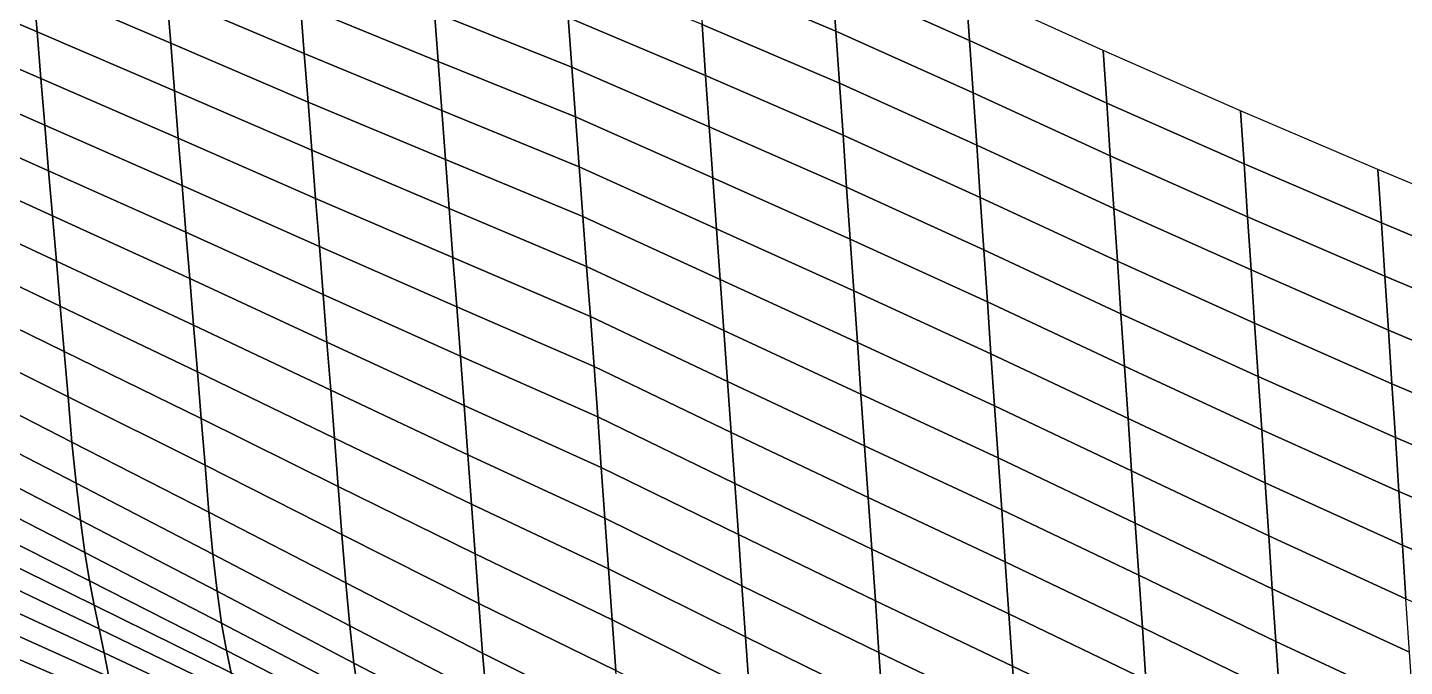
# Model space of a CAD drawing. Header units: metres. Extents: x -4.24 to 0.55, y -2.89 to 0.52.
# Drawn here: x -1.318 to -0.348, y -1.427 to -0.977 of the extents above; entities that cross this region are included whole.
import ezdxf

# ---------------------------------------------------------------- set-up
doc = ezdxf.new("R2010")
doc.units = ezdxf.units.M

msp = doc.modelspace()

# ---------------------------------------------------------------- linework, layer by layer
at = {"layer": 'B2'}
for points in [[(-1.41058, -0.90473, -10.27151), (-1.4079, -0.93807, -10.17864), (-1.31113, -0.97957, -10.19805), (-1.3138, -0.94604, -10.29085)], [(-0.84788, -0.90207, -11.03076), (-0.84533, -0.93835, -10.93907), (-0.74854, -0.97929, -10.95826), (-0.75107, -0.94265, -11.0498)], [(-0.75359, -0.90583, -11.14128), (-0.75107, -0.94265, -11.0498), (-0.65437, -0.9857, -11.06984), (-0.65688, -0.94879, -11.16128)], [(-1.31645, -0.91205, -10.38346), (-1.3138, -0.94604, -10.29085), (-1.21704, -0.98763, -10.31029), (-1.21969, -0.95382, -10.40298)], [(-1.22234, -0.91993, -10.49563), (-1.21969, -0.95382, -10.40298), (-1.12291, -0.99495, -10.42225), (-1.12555, -0.96087, -10.51482)], [(-1.12819, -0.9267, -10.60737), (-1.12555, -0.96087, -10.51482), (-1.0287, -1.00054, -10.5335), (-1.03133, -0.96609, -10.62593)], [(-1.4079, -0.93807, -10.17864), (-1.4052, -0.97078, -10.08551), (-1.30845, -1.01264, -10.10506), (-1.31113, -0.97957, -10.19805)], [(-1.03395, -0.93156, -10.71833), (-1.03133, -0.96609, -10.62593), (-0.93443, -1.00466, -10.64416), (-0.93702, -0.96958, -10.73634)], [(-0.93962, -0.93449, -10.82851), (-0.93702, -0.96958, -10.73634), (-0.84023, -1.01053, -10.75553), (-0.84278, -0.97444, -10.8473)], [(-0.84533, -0.93835, -10.93907), (-0.84278, -0.97444, -10.8473), (-0.74602, -1.01593, -10.86671), (-0.74854, -0.97929, -10.95826)], [(-1.3138, -0.94604, -10.29085), (-1.31113, -0.97957, -10.19805), (-1.21438, -1.02125, -10.21753), (-1.21704, -0.98763, -10.31029)], [(-0.75107, -0.94265, -11.0498), (-0.74854, -0.97929, -10.95826), (-0.65186, -1.02261, -10.9784), (-0.65437, -0.9857, -11.06984)], [(-0.65688, -0.94879, -11.16128), (-0.65437, -0.9857, -11.06984), (-0.55772, -1.02985, -11.09032), (-0.56023, -0.99284, -11.18172)], [(-1.21969, -0.95382, -10.40298), (-1.21704, -0.98763, -10.31029), (-1.12027, -1.02912, -10.3297), (-1.12291, -0.99495, -10.42225)], [(-1.12555, -0.96087, -10.51482), (-1.12291, -0.99495, -10.42225), (-1.02608, -1.03507, -10.44111), (-1.0287, -1.00054, -10.5335)], [(-1.03133, -0.96609, -10.62593), (-1.0287, -1.00054, -10.5335), (-0.93183, -1.03966, -10.55195), (-0.93443, -1.00466, -10.64416)], [(-0.93702, -0.96958, -10.73634), (-0.93443, -1.00466, -10.64416), (-0.83768, -1.04652, -10.66372), (-0.84023, -1.01053, -10.75553)], [(-1.4052, -0.97078, -10.08551), (-1.40247, -1.00294, -9.99215), (-1.30574, -1.04535, -10.01193), (-1.30845, -1.01264, -10.10506)], [(-0.84278, -0.97444, -10.8473), (-0.84023, -1.01053, -10.75553), (-0.74349, -1.05257, -10.77516), (-0.74602, -1.01593, -10.86671)], [(-0.74854, -0.97929, -10.95826), (-0.74602, -1.01593, -10.86671), (-0.64934, -1.05953, -10.88697), (-0.65186, -1.02261, -10.9784)], [(-1.31113, -0.97957, -10.19805), (-1.30845, -1.01264, -10.10506), (-1.2117, -1.05459, -10.12466), (-1.21438, -1.02125, -10.21753)], [(-1.21704, -0.98763, -10.31029), (-1.21438, -1.02125, -10.21753), (-1.11763, -1.06311, -10.23709), (-1.12027, -1.02912, -10.3297)], [(-0.65437, -0.9857, -11.06984), (-0.65186, -1.02261, -10.9784), (-0.55522, -1.06704, -10.99899), (-0.55772, -1.02985, -11.09032)], [(-1.12291, -0.99495, -10.42225), (-1.12027, -1.02912, -10.3297), (-1.02346, -1.06961, -10.34871), (-1.02608, -1.03507, -10.44111)], [(-0.56023, -0.99284, -11.18172), (-0.55772, -1.02985, -11.09032), (-0.46102, -1.07262, -11.11024), (-0.46351, -1.03534, -11.20154)], [(-1.40247, -1.00294, -9.99215), (-1.3997, -1.03437, -9.89851), (-1.30302, -1.0776, -9.91862), (-1.30574, -1.04535, -10.01193)], [(-1.0287, -1.00054, -10.5335), (-1.02608, -1.03507, -10.44111), (-0.92923, -1.07474, -10.45978), (-0.93183, -1.03966, -10.55195)], [(-0.93443, -1.00466, -10.64416), (-0.93183, -1.03966, -10.55195), (-0.83512, -1.08243, -10.57188), (-0.83768, -1.04652, -10.66372)], [(-1.30845, -1.01264, -10.10506), (-1.30574, -1.04535, -10.01193), (-1.20902, -1.08785, -10.03175), (-1.2117, -1.05459, -10.12466)], [(-0.84023, -1.01053, -10.75553), (-0.83768, -1.04652, -10.66372), (-0.74096, -1.08921, -10.68361), (-0.74349, -1.05257, -10.77516)], [(-0.74602, -1.01593, -10.86671), (-0.74349, -1.05257, -10.77516), (-0.64683, -1.09635, -10.79549), (-0.64934, -1.05953, -10.88697)], [(-1.21438, -1.02125, -10.21753), (-1.2117, -1.05459, -10.12466), (-1.11497, -1.097, -10.14444), (-1.11763, -1.06311, -10.23709)], [(-0.65186, -1.02261, -10.9784), (-0.64934, -1.05953, -10.88697), (-0.55272, -1.10413, -10.90763), (-0.55522, -1.06704, -10.99899)], [(-1.3997, -1.03437, -9.89851), (-1.39692, -1.06525, -9.80464), (-1.30027, -1.10939, -9.82512), (-1.30302, -1.0776, -9.91862)], [(-1.12027, -1.02912, -10.3297), (-1.11763, -1.06311, -10.23709), (-1.02084, -1.10414, -10.25632), (-1.02346, -1.06961, -10.34871)], [(-1.02608, -1.03507, -10.44111), (-1.02346, -1.06961, -10.34871), (-0.92663, -1.10982, -10.36761), (-0.92923, -1.07474, -10.45978)], [(-0.55772, -1.02985, -11.09032), (-0.55522, -1.06704, -10.99899), (-0.45852, -1.10999, -11.01899), (-0.46102, -1.07262, -11.11024)], [(-0.46351, -1.03534, -11.20154), (-0.46102, -1.07262, -11.11024), (-0.36425, -1.11421, -11.12969), (-0.36674, -1.07675, -11.22091)], [(-1.30574, -1.04535, -10.01193), (-1.30302, -1.0776, -9.91862), (-1.20632, -1.12074, -9.93869), (-1.20902, -1.08785, -10.03175)], [(-0.93183, -1.03966, -10.55195), (-0.92923, -1.07474, -10.45978), (-0.83256, -1.11843, -10.48007), (-0.83512, -1.08243, -10.57188)], [(-0.83768, -1.04652, -10.66372), (-0.83512, -1.08243, -10.57188), (-0.73843, -1.12566, -10.59199), (-0.74096, -1.08921, -10.68361)], [(-1.2117, -1.05459, -10.12466), (-1.20902, -1.08785, -10.03175), (-1.11232, -1.1309, -10.05179), (-1.11497, -1.097, -10.14444)], [(-0.74349, -1.05257, -10.77516), (-0.74096, -1.08921, -10.68361), (-0.64431, -1.13317, -10.70402), (-0.64683, -1.09635, -10.79549)], [(-1.39692, -1.06525, -9.80464), (-1.39413, -1.09612, -9.71078), (-1.29752, -1.14118, -9.73162), (-1.30027, -1.10939, -9.82512)], [(-1.11763, -1.06311, -10.23709), (-1.11497, -1.097, -10.14444), (-1.01822, -1.13877, -10.16396), (-1.02084, -1.10414, -10.25632)], [(-0.64934, -1.05953, -10.88697), (-0.64683, -1.09635, -10.79549), (-0.55021, -1.14123, -10.81626), (-0.55272, -1.10413, -10.90763)], [(-1.02346, -1.06961, -10.34871), (-1.02084, -1.10414, -10.25632), (-0.92404, -1.14491, -10.27543), (-0.92663, -1.10982, -10.36761)], [(-0.92923, -1.07474, -10.45978), (-0.92663, -1.10982, -10.36761), (-0.83, -1.15424, -10.3882), (-0.83256, -1.11843, -10.48007)], [(-0.55522, -1.06704, -10.99899), (-0.55272, -1.10413, -10.90763), (-0.45604, -1.14745, -10.92777), (-0.45852, -1.10999, -11.01899)], [(-0.46102, -1.07262, -11.11024), (-0.45852, -1.10999, -11.01899), (-0.36177, -1.15185, -11.03855), (-0.36425, -1.11421, -11.12969)], [(-1.30302, -1.0776, -9.91862), (-1.30027, -1.10939, -9.82512), (-1.20362, -1.15354, -9.8456), (-1.20632, -1.12074, -9.93869)], [(-0.83512, -1.08243, -10.57188), (-0.83256, -1.11843, -10.48007), (-0.7359, -1.16221, -10.50041), (-0.73843, -1.12566, -10.59199)], [(-0.36674, -1.07675, -11.22091), (-0.36425, -1.11421, -11.12969), (-0.26744, -1.1547, -11.1487), (-0.26992, -1.11705, -11.23984)], [(-1.20902, -1.08785, -10.03175), (-1.20632, -1.12074, -9.93869), (-1.10967, -1.1647, -9.9591), (-1.11232, -1.1309, -10.05179)], [(-0.74096, -1.08921, -10.68361), (-0.73843, -1.12566, -10.59199), (-0.64179, -1.1699, -10.6125), (-0.64431, -1.13317, -10.70402)], [(-1.39413, -1.09612, -9.71078), (-1.39134, -1.127, -9.61691), (-1.29478, -1.17307, -9.63816), (-1.29752, -1.14118, -9.73162)], [(-1.11497, -1.097, -10.14444), (-1.11232, -1.1309, -10.05179), (-1.0156, -1.1734, -10.0716), (-1.01822, -1.13877, -10.16396)], [(-1.02084, -1.10414, -10.25632), (-1.01822, -1.13877, -10.16396), (-0.92145, -1.18018, -10.18333), (-0.92404, -1.14491, -10.27543)], [(-0.64683, -1.09635, -10.79549), (-0.64431, -1.13317, -10.70402), (-0.54771, -1.17832, -10.7249), (-0.55021, -1.14123, -10.81626)], [(-0.55272, -1.10413, -10.90763), (-0.55021, -1.14123, -10.81626), (-0.45355, -1.18501, -10.83659), (-0.45604, -1.14745, -10.92777)], [(-1.30027, -1.10939, -9.82512), (-1.29752, -1.14118, -9.73162), (-1.20092, -1.18634, -9.75251), (-1.20362, -1.15354, -9.8456)], [(-0.92663, -1.10982, -10.36761), (-0.92404, -1.14491, -10.27543), (-0.82744, -1.19015, -10.29635), (-0.83, -1.15424, -10.3882)], [(-0.45852, -1.10999, -11.01899), (-0.45604, -1.14745, -10.92777), (-0.35931, -1.18977, -10.94752), (-0.36177, -1.15185, -11.03855)], [(-0.36425, -1.11421, -11.12969), (-0.36177, -1.15185, -11.03855), (-0.26497, -1.19253, -11.05763), (-0.26744, -1.1547, -11.1487)], [(-1.20632, -1.12074, -9.93869), (-1.20362, -1.15354, -9.8456), (-1.10701, -1.19842, -9.86637), (-1.10967, -1.1647, -9.9591)], [(-0.83256, -1.11843, -10.48007), (-0.83, -1.15424, -10.3882), (-0.73336, -1.19857, -10.40875), (-0.7359, -1.16221, -10.50041)], [(-1.39134, -1.127, -9.61691), (-1.38855, -1.15779, -9.52301), (-1.29204, -1.20495, -9.5447), (-1.29478, -1.17307, -9.63816)], [(-1.11232, -1.1309, -10.05179), (-1.10967, -1.1647, -9.9591), (-1.01299, -1.20812, -9.97928), (-1.0156, -1.1734, -10.0716)], [(-0.73843, -1.12566, -10.59199), (-0.7359, -1.16221, -10.50041), (-0.63926, -1.20654, -10.52096), (-0.64179, -1.1699, -10.6125)], [(-0.64431, -1.13317, -10.70402), (-0.64179, -1.1699, -10.6125), (-0.5452, -1.21523, -10.63346), (-0.54771, -1.17832, -10.7249)], [(-1.29752, -1.14118, -9.73162), (-1.29478, -1.17307, -9.63816), (-1.19823, -1.21923, -9.65945), (-1.20092, -1.18634, -9.75251)], [(-1.01822, -1.13877, -10.16396), (-1.0156, -1.1734, -10.0716), (-0.91887, -1.21553, -10.09127), (-0.92145, -1.18018, -10.18333)], [(-0.55021, -1.14123, -10.81626), (-0.54771, -1.17832, -10.7249), (-0.45106, -1.22247, -10.74538), (-0.45355, -1.18501, -10.83659)], [(-1.20362, -1.15354, -9.8456), (-1.20092, -1.18634, -9.75251), (-1.10435, -1.23213, -9.77365), (-1.10701, -1.19842, -9.86637)], [(-0.92404, -1.14491, -10.27543), (-0.92145, -1.18018, -10.18333), (-0.82488, -1.22597, -10.20447), (-0.82744, -1.19015, -10.29635)], [(-0.45604, -1.14745, -10.92777), (-0.45355, -1.18501, -10.83659), (-0.35684, -1.22769, -10.85648), (-0.35931, -1.18977, -10.94752)], [(-0.36177, -1.15185, -11.03855), (-0.35931, -1.18977, -10.94752), (-0.26251, -1.23063, -10.96667), (-0.26497, -1.19253, -11.05763)], [(-1.38855, -1.15779, -9.52301), (-1.38576, -1.18867, -9.42914), (-1.2893, -1.23693, -9.45128), (-1.29204, -1.20495, -9.5447)], [(-0.83, -1.15424, -10.3882), (-0.82744, -1.19015, -10.29635), (-0.73082, -1.23494, -10.31709), (-0.73336, -1.19857, -10.40875)], [(-0.7359, -1.16221, -10.50041), (-0.73336, -1.19857, -10.40875), (-0.63674, -1.24327, -10.42945), (-0.63926, -1.20654, -10.52096)], [(-1.29478, -1.17307, -9.63816), (-1.29204, -1.20495, -9.5447), (-1.19553, -1.25212, -9.56639), (-1.19823, -1.21923, -9.65945)], [(-1.10967, -1.1647, -9.9591), (-1.10701, -1.19842, -9.86637), (-1.01038, -1.24293, -9.887), (-1.01299, -1.20812, -9.97928)], [(-1.0156, -1.1734, -10.0716), (-1.01299, -1.20812, -9.97928), (-0.91629, -1.25098, -9.99924), (-0.91887, -1.21553, -10.09127)], [(-0.64179, -1.1699, -10.6125), (-0.63926, -1.20654, -10.52096), (-0.54268, -1.25215, -10.54202), (-0.5452, -1.21523, -10.63346)], [(-0.92145, -1.18018, -10.18333), (-0.91887, -1.21553, -10.09127), (-0.82232, -1.26197, -10.11267), (-0.82488, -1.22597, -10.20447)], [(-0.54771, -1.17832, -10.7249), (-0.5452, -1.21523, -10.63346), (-0.44858, -1.26002, -10.6542), (-0.45106, -1.22247, -10.74538)], [(-1.38576, -1.18867, -9.42914), (-1.38298, -1.21955, -9.33528), (-1.28656, -1.26881, -9.35781), (-1.2893, -1.23693, -9.45128)], [(-1.20092, -1.18634, -9.75251), (-1.19823, -1.21923, -9.65945), (-1.1017, -1.26593, -9.68096), (-1.10435, -1.23213, -9.77365)], [(-0.82744, -1.19015, -10.29635), (-0.82488, -1.22597, -10.20447), (-0.72829, -1.2713, -10.22543), (-0.73082, -1.23494, -10.31709)], [(-0.45355, -1.18501, -10.83659), (-0.45106, -1.22247, -10.74538), (-0.35437, -1.26561, -10.76545), (-0.35684, -1.22769, -10.85648)], [(-0.35931, -1.18977, -10.94752), (-0.35684, -1.22769, -10.85648), (-0.26005, -1.26864, -10.87567), (-0.26251, -1.23063, -10.96667)], [(-1.10701, -1.19842, -9.86637), (-1.10435, -1.23213, -9.77365), (-1.00777, -1.27774, -9.79471), (-1.01038, -1.24293, -9.887)], [(-0.73336, -1.19857, -10.40875), (-0.73082, -1.23494, -10.31709), (-0.63421, -1.27991, -10.3379), (-0.63674, -1.24327, -10.42945)], [(-1.29204, -1.20495, -9.5447), (-1.2893, -1.23693, -9.45128), (-1.19284, -1.2851, -9.47337), (-1.19553, -1.25212, -9.56639)], [(-1.01299, -1.20812, -9.97928), (-1.01038, -1.24293, -9.887), (-0.91371, -1.28662, -9.90729), (-0.91629, -1.25098, -9.99924)], [(-0.63926, -1.20654, -10.52096), (-0.63674, -1.24327, -10.42945), (-0.54017, -1.28906, -10.45059), (-0.54268, -1.25215, -10.54202)], [(-1.38298, -1.21955, -9.33528), (-1.38007, -1.24787, -9.24038), (-1.28369, -1.29777, -9.26318), (-1.28656, -1.26881, -9.35781)], [(-1.19823, -1.21923, -9.65945), (-1.19553, -1.25212, -9.56639), (-1.09905, -1.29992, -9.58834), (-1.1017, -1.26593, -9.68096)], [(-0.91887, -1.21553, -10.09127), (-0.91629, -1.25098, -9.99924), (-0.81976, -1.29787, -10.02083), (-0.82232, -1.26197, -10.11267)], [(-0.5452, -1.21523, -10.63346), (-0.54268, -1.25215, -10.54202), (-0.44609, -1.29739, -10.56294), (-0.44858, -1.26002, -10.6542)], [(-0.82488, -1.22597, -10.20447), (-0.82232, -1.26197, -10.11267), (-0.72575, -1.30776, -10.13381), (-0.72829, -1.2713, -10.22543)], [(-0.45106, -1.22247, -10.74538), (-0.44858, -1.26002, -10.6542), (-0.3519, -1.30353, -10.67442), (-0.35437, -1.26561, -10.76545)], [(-0.35684, -1.22769, -10.85648), (-0.35437, -1.26561, -10.76545), (-0.25758, -1.30665, -10.78468), (-0.26005, -1.26864, -10.87567)], [(-1.2893, -1.23693, -9.45128), (-1.28656, -1.26881, -9.35781), (-1.19015, -1.31808, -9.38035), (-1.19284, -1.2851, -9.47337)], [(-1.10435, -1.23213, -9.77365), (-1.1017, -1.26593, -9.68096), (-1.00516, -1.31255, -9.70243), (-1.00777, -1.27774, -9.79471)], [(-0.73082, -1.23494, -10.31709), (-0.72829, -1.2713, -10.22543), (-0.63169, -1.31654, -10.24635), (-0.63421, -1.27991, -10.3379)], [(-1.38007, -1.24787, -9.24038), (-1.37706, -1.27372, -9.14449), (-1.28067, -1.32371, -9.16732), (-1.28369, -1.29777, -9.26318)], [(-1.01038, -1.24293, -9.887), (-1.00777, -1.27774, -9.79471), (-0.91114, -1.32225, -9.81534), (-0.91371, -1.28662, -9.90729)], [(-0.91629, -1.25098, -9.99924), (-0.91371, -1.28662, -9.90729), (-0.81721, -1.33387, -9.92902), (-0.81976, -1.29787, -10.02083)], [(-0.63674, -1.24327, -10.42945), (-0.63421, -1.27991, -10.3379), (-0.53765, -1.32579, -10.35907), (-0.54017, -1.28906, -10.45059)], [(-1.19553, -1.25212, -9.56639), (-1.19284, -1.2851, -9.47337), (-1.09641, -1.33391, -9.49573), (-1.09905, -1.29992, -9.58834)], [(-0.54268, -1.25215, -10.54202), (-0.54017, -1.28906, -10.45059), (-0.44359, -1.33476, -10.47169), (-0.44609, -1.29739, -10.56294)], [(-0.44858, -1.26002, -10.6542), (-0.44609, -1.29739, -10.56294), (-0.34943, -1.34135, -10.58335), (-0.3519, -1.30353, -10.67442)], [(-1.28656, -1.26881, -9.35781), (-1.28369, -1.29777, -9.26318), (-1.1873, -1.34768, -9.28597), (-1.19015, -1.31808, -9.38035)], [(-1.1017, -1.26593, -9.68096), (-1.09905, -1.29992, -9.58834), (-1.00256, -1.34754, -9.61022), (-1.00516, -1.31255, -9.70243)], [(-0.82232, -1.26197, -10.11267), (-0.81976, -1.29787, -10.02083), (-0.72321, -1.34412, -10.04215), (-0.72575, -1.30776, -10.13381)], [(-0.35437, -1.26561, -10.76545), (-0.3519, -1.30353, -10.67442), (-0.25511, -1.34456, -10.69364), (-0.25758, -1.30665, -10.78468)], [(-1.37706, -1.27372, -9.14449), (-1.37392, -1.29701, -9.04757), (-1.27753, -1.34664, -9.07026), (-1.28067, -1.32371, -9.16732)], [(-1.00777, -1.27774, -9.79471), (-1.00516, -1.31255, -9.70243), (-0.90858, -1.35806, -9.72346), (-0.91114, -1.32225, -9.81534)], [(-0.72829, -1.2713, -10.22543), (-0.72575, -1.30776, -10.13381), (-0.62916, -1.35318, -10.1548), (-0.63169, -1.31654, -10.24635)], [(-0.63421, -1.27991, -10.3379), (-0.63169, -1.31654, -10.24635), (-0.53513, -1.36261, -10.2676), (-0.53765, -1.32579, -10.35907)], [(-1.19284, -1.2851, -9.47337), (-1.19015, -1.31808, -9.38035), (-1.09376, -1.36798, -9.40315), (-1.09641, -1.33391, -9.49573)], [(-0.91371, -1.28662, -9.90729), (-0.91114, -1.32225, -9.81534), (-0.81466, -1.36996, -9.83725), (-0.81721, -1.33387, -9.92902)], [(-0.54017, -1.28906, -10.45059), (-0.53765, -1.32579, -10.35907), (-0.4411, -1.37204, -10.3804), (-0.44359, -1.33476, -10.47169)], [(-1.37392, -1.29701, -9.04757), (-1.37068, -1.31783, -8.94966), (-1.27424, -1.36654, -8.97197), (-1.27753, -1.34664, -9.07026)], [(-1.28369, -1.29777, -9.26318), (-1.28067, -1.32371, -9.16732), (-1.1843, -1.3738, -9.19019), (-1.1873, -1.34768, -9.28597)], [(-0.81976, -1.29787, -10.02083), (-0.81721, -1.33387, -9.92902), (-0.72067, -1.38049, -9.95049), (-0.72321, -1.34412, -10.04215)], [(-0.44609, -1.29739, -10.56294), (-0.44359, -1.33476, -10.47169), (-0.34695, -1.37909, -10.49224), (-0.34943, -1.34135, -10.58335)], [(-1.09905, -1.29992, -9.58834), (-1.09641, -1.33391, -9.49573), (-0.99996, -1.38244, -9.51797), (-1.00256, -1.34754, -9.61022)], [(-0.72575, -1.30776, -10.13381), (-0.72321, -1.34412, -10.04215), (-0.62664, -1.38982, -10.06325), (-0.62916, -1.35318, -10.1548)], [(-0.3519, -1.30353, -10.67442), (-0.34943, -1.34135, -10.58335), (-0.25265, -1.38248, -10.60261), (-0.25511, -1.34456, -10.69364)], [(-1.37068, -1.31783, -8.94966), (-1.36732, -1.33609, -8.85071), (-1.27082, -1.38353, -8.87251), (-1.27424, -1.36654, -8.97197)], [(-1.19015, -1.31808, -9.38035), (-1.1873, -1.34768, -9.28597), (-1.09094, -1.39813, -9.30899), (-1.09376, -1.36798, -9.40315)], [(-1.00516, -1.31255, -9.70243), (-1.00256, -1.34754, -9.61022), (-0.90602, -1.39388, -9.63158), (-0.90858, -1.35806, -9.72346)], [(-0.63169, -1.31654, -10.24635), (-0.62916, -1.35318, -10.1548), (-0.53261, -1.39934, -10.17609), (-0.53513, -1.36261, -10.2676)], [(-1.28067, -1.32371, -9.16732), (-1.27753, -1.34664, -9.07026), (-1.18113, -1.39636, -9.09298), (-1.1843, -1.3738, -9.19019)], [(-0.91114, -1.32225, -9.81534), (-0.90858, -1.35806, -9.72346), (-0.81211, -1.40605, -9.74548), (-0.81466, -1.36996, -9.83725)], [(-0.53765, -1.32579, -10.35907), (-0.53513, -1.36261, -10.2676), (-0.4386, -1.40932, -10.28911), (-0.4411, -1.37204, -10.3804)], [(-1.36732, -1.33609, -8.85071), (-1.36396, -1.35435, -8.75177), (-1.2674, -1.40042, -8.77302), (-1.27082, -1.38353, -8.87251)], [(-1.09641, -1.33391, -9.49573), (-1.09376, -1.36798, -9.40315), (-0.99736, -1.41752, -9.4258), (-0.99996, -1.38244, -9.51797)], [(-0.81721, -1.33387, -9.92902), (-0.81466, -1.36996, -9.83725), (-0.71814, -1.41694, -9.85887), (-0.72067, -1.38049, -9.95049)], [(-0.44359, -1.33476, -10.47169), (-0.4411, -1.37204, -10.3804), (-0.34448, -1.41682, -10.40113), (-0.34695, -1.37909, -10.49224)], [(-1.27753, -1.34664, -9.07026), (-1.27424, -1.36654, -8.97197), (-1.17781, -1.41554, -8.9944), (-1.18113, -1.39636, -9.09298)], [(-1.1873, -1.34768, -9.28597), (-1.1843, -1.3738, -9.19019), (-1.08795, -1.42444, -9.21328), (-1.09094, -1.39813, -9.30899)], [(-1.00256, -1.34754, -9.61022), (-0.99996, -1.38244, -9.51797), (-0.90346, -1.42979, -9.53974), (-0.90602, -1.39388, -9.63158)], [(-0.72321, -1.34412, -10.04215), (-0.72067, -1.38049, -9.95049), (-0.62412, -1.42655, -9.97174), (-0.62664, -1.38982, -10.06325)], [(-0.34943, -1.34135, -10.58335), (-0.34695, -1.37909, -10.49224), (-0.25018, -1.4204, -10.51158), (-0.25265, -1.38248, -10.60261)], [(-1.36396, -1.35435, -8.75177), (-1.3606, -1.37261, -8.65283), (-1.26397, -1.41731, -8.67352), (-1.2674, -1.40042, -8.77302)], [(-0.62916, -1.35318, -10.1548), (-0.62664, -1.38982, -10.06325), (-0.53009, -1.43616, -10.08461), (-0.53261, -1.39934, -10.17609)], [(-1.27424, -1.36654, -8.97197), (-1.27082, -1.38353, -8.87251), (-1.17434, -1.43133, -8.89446), (-1.17781, -1.41554, -8.9944)], [(-0.90858, -1.35806, -9.72346), (-0.90602, -1.39388, -9.63158), (-0.80956, -1.44232, -9.65379), (-0.81211, -1.40605, -9.74548)], [(-0.53513, -1.36261, -10.2676), (-0.53261, -1.39934, -10.17609), (-0.43609, -1.44641, -10.19774), (-0.4386, -1.40932, -10.28911)], [(-1.3606, -1.37261, -8.65283), (-1.35723, -1.39078, -8.55384), (-1.26055, -1.43411, -8.57399), (-1.26397, -1.41731, -8.67352)], [(-1.1843, -1.3738, -9.19019), (-1.18113, -1.39636, -9.09298), (-1.08477, -1.44672, -9.11596), (-1.08795, -1.42444, -9.21328)], [(-1.09376, -1.36798, -9.40315), (-1.09094, -1.39813, -9.30899), (-0.99457, -1.44822, -9.33186), (-0.99736, -1.41752, -9.4258)], [(-0.81466, -1.36996, -9.83725), (-0.81211, -1.40605, -9.74548), (-0.71561, -1.4534, -9.76725), (-0.71814, -1.41694, -9.85887)], [(-0.4411, -1.37204, -10.3804), (-0.4386, -1.40932, -10.28911), (-0.34199, -1.45438, -10.30995), (-0.34448, -1.41682, -10.40113)], [(-1.27082, -1.38353, -8.87251), (-1.2674, -1.40042, -8.77302), (-1.17086, -1.44694, -8.79445), (-1.17434, -1.43133, -8.89446)], [(-0.99996, -1.38244, -9.51797), (-0.99736, -1.41752, -9.4258), (-0.9009, -1.46569, -9.44789), (-0.90346, -1.42979, -9.53974)], [(-0.72067, -1.38049, -9.95049), (-0.71814, -1.41694, -9.85887), (-0.62159, -1.46328, -9.88023), (-0.62412, -1.42655, -9.97174)], [(-1.35723, -1.39078, -8.55384), (-1.35387, -1.40895, -8.45486), (-1.25712, -1.45091, -8.47446), (-1.26055, -1.43411, -8.57399)], [(-1.18113, -1.39636, -9.09298), (-1.17781, -1.41554, -8.9944), (-1.08142, -1.46517, -9.01709), (-1.08477, -1.44672, -9.11596)], [(-0.90602, -1.39388, -9.63158), (-0.90346, -1.42979, -9.53974), (-0.80702, -1.4786, -9.56209), (-0.80956, -1.44232, -9.65379)], [(-0.62664, -1.38982, -10.06325), (-0.62412, -1.42655, -9.97174), (-0.52757, -1.47298, -9.99314), (-0.53009, -1.43616, -10.08461)], [(-1.2674, -1.40042, -8.77302), (-1.26397, -1.41731, -8.67352), (-1.16738, -1.46264, -8.69448), (-1.17086, -1.44694, -8.79445)], [(-1.09094, -1.39813, -9.30899), (-1.08795, -1.42444, -9.21328), (-0.99157, -1.47462, -9.23619), (-0.99457, -1.44822, -9.33186)], [(-0.81211, -1.40605, -9.74548), (-0.80956, -1.44232, -9.65379), (-0.71308, -1.48994, -9.67566), (-0.71561, -1.4534, -9.76725)], [(-0.53261, -1.39934, -10.17609), (-0.53009, -1.43616, -10.08461), (-0.43359, -1.48351, -10.10638), (-0.43609, -1.44641, -10.19774)], [(-1.35387, -1.40895, -8.45486), (-1.3505, -1.42712, -8.35588), (-1.25369, -1.4677, -8.37493), (-1.25712, -1.45091, -8.47446)], [(-1.17781, -1.41554, -8.9944), (-1.17434, -1.43133, -8.89446), (-1.07789, -1.47968, -8.91664), (-1.08142, -1.46517, -9.01709)], [(-0.4386, -1.40932, -10.28911), (-0.43609, -1.44641, -10.19774), (-0.33951, -1.49184, -10.21874), (-0.34199, -1.45438, -10.30995)], [(-1.26397, -1.41731, -8.67352), (-1.26055, -1.43411, -8.57399), (-1.1639, -1.47825, -8.59447), (-1.16738, -1.46264, -8.69448)], [(-1.08795, -1.42444, -9.21328), (-1.08477, -1.44672, -9.11596), (-0.98839, -1.49672, -9.13879), (-0.99157, -1.47462, -9.23619)], [(-0.99736, -1.41752, -9.4258), (-0.99457, -1.44822, -9.33186), (-0.89813, -1.49703, -9.35421), (-0.9009, -1.46569, -9.44789)], [(-0.71814, -1.41694, -9.85887), (-0.71561, -1.4534, -9.76725), (-0.61908, -1.5001, -9.78876), (-0.62159, -1.46328, -9.88023)], [(-0.62412, -1.42655, -9.97174), (-0.62159, -1.46328, -9.88023), (-0.52506, -1.5099, -9.9017), (-0.52757, -1.47298, -9.99314)]]:
    msp.add_3dface(points, dxfattribs=at)

doc.saveas('drawing.dxf')
